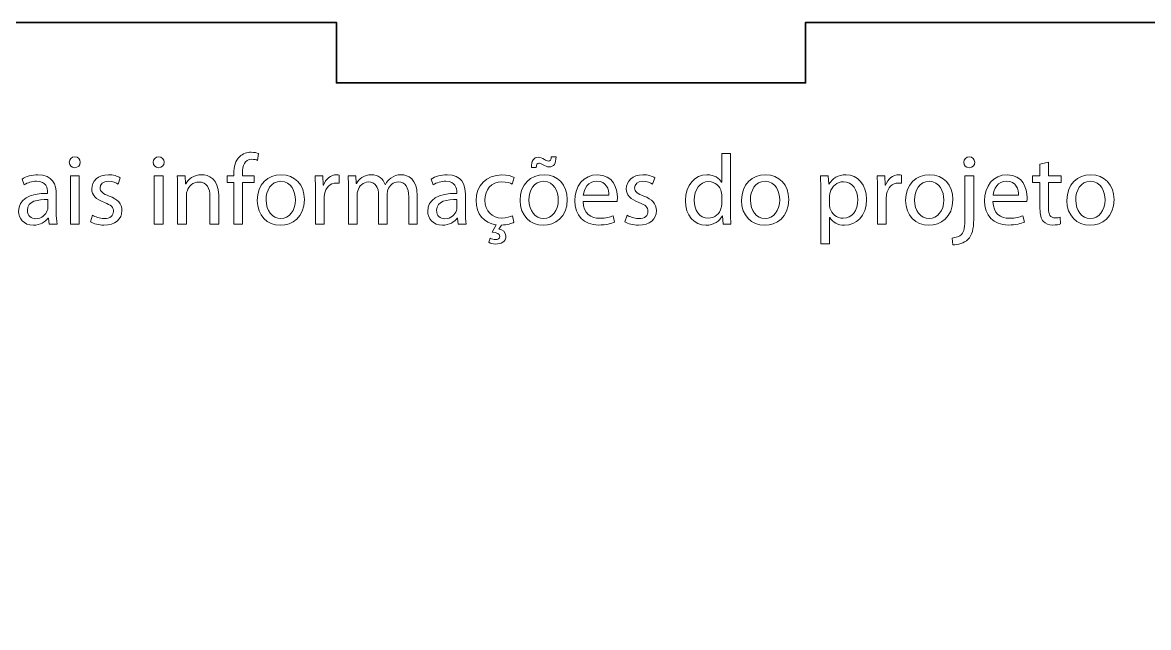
# Model space of a CAD drawing. Header units: millimetres. Extents: x 1 to 1629, y -192 to 365.
# Drawn here: x 1405.7 to 1461.5, y 332.7 to 362.7 of the extents above; entities that cross this region are included whole.
import ezdxf

# ---------------------------------------------------------------- set-up
doc = ezdxf.new("R2010")
doc.units = ezdxf.units.MM
doc.header["$MEASUREMENT"] = 0
doc.layers.add('CorteExterno', color=7, linetype='Continuous', lineweight=0)
doc.layers.add('Marcacao', color=7, linetype='Continuous', lineweight=0)

# ---------------------------------------------------------------- blocks, each defined once
blk = doc.blocks.new('Block_8')
at = {"layer": 'Marcacao', "color": 250, "lineweight": 9, "true_color": 0x1e1e1c}
for points, knots in [([(1408.544, 355.795), (1408.549, 355.647), (1408.44, 355.528), (1408.267, 355.528), (1408.114, 355.528), (1408.005, 355.647), (1408.005, 355.795), (1408.005, 355.948), (1408.119, 356.066), (1408.276, 356.066), (1408.44, 356.066), (1408.544, 355.948), (1408.544, 355.795)], [0, 0, 0, 0, 1, 1, 1, 2, 2, 2, 3, 3, 3, 4, 4, 4, 4]), ([(1412.702, 355.795), (1412.707, 355.647), (1412.598, 355.528), (1412.425, 355.528), (1412.272, 355.528), (1412.163, 355.647), (1412.163, 355.795), (1412.163, 355.948), (1412.277, 356.066), (1412.435, 356.066), (1412.598, 356.066), (1412.702, 355.948), (1412.702, 355.795)], [0, 0, 0, 0, 1, 1, 1, 2, 2, 2, 3, 3, 3, 4, 4, 4, 4]), ([(1416.159, 352.731), (1416.159, 352.731), (1416.159, 354.791), (1416.159, 354.791), (1416.159, 354.791), (1415.823, 354.791), (1415.823, 354.791), (1415.823, 354.791), (1415.823, 355.123), (1415.823, 355.123), (1415.823, 355.123), (1416.159, 355.123), (1416.159, 355.123), (1416.159, 355.123), (1416.159, 355.236), (1416.159, 355.236), (1416.159, 355.572), (1416.233, 355.879), (1416.436, 356.071), (1416.599, 356.229), (1416.816, 356.294), (1417.019, 356.294), (1417.172, 356.294), (1417.305, 356.259), (1417.389, 356.225), (1417.389, 356.225), (1417.33, 355.889), (1417.33, 355.889), (1417.266, 355.918), (1417.177, 355.943), (1417.053, 355.943), (1416.683, 355.943), (1416.589, 355.617), (1416.589, 355.251), (1416.589, 355.251), (1416.589, 355.123), (1416.589, 355.123), (1416.589, 355.123), (1417.167, 355.123), (1417.167, 355.123), (1417.167, 355.123), (1417.167, 354.791), (1417.167, 354.791), (1417.167, 354.791), (1416.589, 354.791), (1416.589, 354.791), (1416.589, 354.791), (1416.589, 352.731), (1416.589, 352.731), (1416.589, 352.731), (1416.159, 352.731), (1416.159, 352.731)], [0, 0, 0, 0, 1, 1, 1, 2, 2, 2, 3, 3, 3, 4, 4, 4, 5, 5, 5, 6, 6, 6, 7, 7, 7, 8, 8, 8, 9, 9, 9, 10, 10, 10, 11, 11, 11, 12, 12, 12, 13, 13, 13, 14, 14, 14, 15, 15, 15, 16, 16, 16, 17, 17, 17, 17]), ([(1430.907, 355.533), (1430.897, 355.854), (1431.03, 356.047), (1431.243, 356.047), (1431.352, 356.047), (1431.436, 356.002), (1431.549, 355.938), (1431.628, 355.894), (1431.698, 355.854), (1431.757, 355.854), (1431.836, 355.854), (1431.885, 355.898), (1431.895, 356.066), (1431.895, 356.066), (1432.128, 356.066), (1432.128, 356.066), (1432.132, 355.735), (1432.019, 355.567), (1431.787, 355.567), (1431.682, 355.567), (1431.589, 355.612), (1431.485, 355.666), (1431.386, 355.725), (1431.332, 355.755), (1431.272, 355.755), (1431.193, 355.755), (1431.154, 355.671), (1431.144, 355.533), (1431.144, 355.533), (1430.907, 355.533), (1430.907, 355.533)], [0, 0, 0, 0, 1, 1, 1, 2, 2, 2, 3, 3, 3, 4, 4, 4, 5, 5, 5, 6, 6, 6, 7, 7, 7, 8, 8, 8, 9, 9, 9, 10, 10, 10, 10]), ([(1440.775, 356.239), (1440.775, 356.239), (1440.775, 353.349), (1440.775, 353.349), (1440.775, 353.136), (1440.78, 352.894), (1440.795, 352.731), (1440.795, 352.731), (1440.405, 352.731), (1440.405, 352.731), (1440.405, 352.731), (1440.385, 353.146), (1440.385, 353.146), (1440.385, 353.146), (1440.375, 353.146), (1440.375, 353.146), (1440.241, 352.879), (1439.95, 352.676), (1439.559, 352.676), (1438.981, 352.676), (1438.537, 353.166), (1438.537, 353.892), (1438.532, 354.688), (1439.026, 355.177), (1439.609, 355.177), (1439.975, 355.177), (1440.221, 355.004), (1440.33, 354.811), (1440.33, 354.811), (1440.341, 354.811), (1440.341, 354.811), (1440.341, 354.811), (1440.341, 356.239), (1440.341, 356.239), (1440.341, 356.239), (1440.775, 356.239), (1440.775, 356.239)], [0, 0, 0, 0, 1, 1, 1, 2, 2, 2, 3, 3, 3, 4, 4, 4, 5, 5, 5, 6, 6, 6, 7, 7, 7, 8, 8, 8, 9, 9, 9, 10, 10, 10, 11, 11, 11, 12, 12, 12, 12]), ([(1452.879, 355.795), (1452.884, 355.651), (1452.78, 355.528), (1452.607, 355.528), (1452.444, 355.528), (1452.34, 355.651), (1452.34, 355.795), (1452.34, 355.948), (1452.454, 356.066), (1452.617, 356.066), (1452.775, 356.066), (1452.879, 355.948), (1452.879, 355.795)], [0, 0, 0, 0, 1, 1, 1, 2, 2, 2, 3, 3, 3, 4, 4, 4, 4]), ([(1456.539, 355.809), (1456.539, 355.809), (1456.539, 355.123), (1456.539, 355.123), (1456.539, 355.123), (1457.161, 355.123), (1457.161, 355.123), (1457.161, 355.123), (1457.161, 354.791), (1457.161, 354.791), (1457.161, 354.791), (1456.539, 354.791), (1456.539, 354.791), (1456.539, 354.791), (1456.539, 353.502), (1456.539, 353.502), (1456.539, 353.205), (1456.622, 353.037), (1456.865, 353.037), (1456.978, 353.037), (1457.062, 353.052), (1457.117, 353.067), (1457.117, 353.067), (1457.136, 352.741), (1457.136, 352.741), (1457.052, 352.706), (1456.919, 352.682), (1456.751, 352.682), (1456.548, 352.682), (1456.385, 352.746), (1456.282, 352.864), (1456.158, 352.993), (1456.114, 353.205), (1456.114, 353.487), (1456.114, 353.487), (1456.114, 354.791), (1456.114, 354.791), (1456.114, 354.791), (1455.743, 354.791), (1455.743, 354.791), (1455.743, 354.791), (1455.743, 355.123), (1455.743, 355.123), (1455.743, 355.123), (1456.114, 355.123), (1456.114, 355.123), (1456.114, 355.123), (1456.114, 355.696), (1456.114, 355.696), (1456.114, 355.696), (1456.539, 355.809), (1456.539, 355.809)], [0, 0, 0, 0, 1, 1, 1, 2, 2, 2, 3, 3, 3, 4, 4, 4, 5, 5, 5, 6, 6, 6, 7, 7, 7, 8, 8, 8, 9, 9, 9, 10, 10, 10, 11, 11, 11, 12, 12, 12, 13, 13, 13, 14, 14, 14, 15, 15, 15, 16, 16, 16, 17, 17, 17, 17]), ([(1407.003, 352.731), (1407.003, 352.731), (1406.969, 353.032), (1406.969, 353.032), (1406.969, 353.032), (1406.954, 353.032), (1406.954, 353.032), (1406.82, 352.845), (1406.564, 352.676), (1406.223, 352.676), (1405.738, 352.676), (1405.491, 353.018), (1405.491, 353.363), (1405.491, 353.942), (1406.005, 354.258), (1406.929, 354.253), (1406.929, 354.253), (1406.929, 354.302), (1406.929, 354.302), (1406.929, 354.5), (1406.874, 354.856), (1406.385, 354.856), (1406.163, 354.856), (1405.931, 354.787), (1405.763, 354.678), (1405.763, 354.678), (1405.664, 354.964), (1405.664, 354.964), (1405.861, 355.093), (1406.148, 355.177), (1406.45, 355.177), (1407.181, 355.177), (1407.359, 354.678), (1407.359, 354.199), (1407.359, 354.199), (1407.359, 353.304), (1407.359, 353.304), (1407.359, 353.096), (1407.369, 352.894), (1407.399, 352.731), (1407.399, 352.731), (1407.003, 352.731), (1407.003, 352.731)], [0, 0, 0, 0, 1, 1, 1, 2, 2, 2, 3, 3, 3, 4, 4, 4, 5, 5, 5, 6, 6, 6, 7, 7, 7, 8, 8, 8, 9, 9, 9, 10, 10, 10, 11, 11, 11, 12, 12, 12, 13, 13, 13, 14, 14, 14, 14]), ([(1408.059, 352.731), (1408.059, 352.731), (1408.059, 355.123), (1408.059, 355.123), (1408.059, 355.123), (1408.494, 355.123), (1408.494, 355.123), (1408.494, 355.123), (1408.494, 352.731), (1408.494, 352.731), (1408.494, 352.731), (1408.059, 352.731), (1408.059, 352.731)], [0, 0, 0, 0, 1, 1, 1, 2, 2, 2, 3, 3, 3, 4, 4, 4, 4]), ([(1409.156, 353.176), (1409.284, 353.092), (1409.511, 353.003), (1409.729, 353.003), (1410.045, 353.003), (1410.193, 353.161), (1410.193, 353.359), (1410.193, 353.566), (1410.07, 353.68), (1409.748, 353.798), (1409.318, 353.952), (1409.116, 354.189), (1409.116, 354.475), (1409.116, 354.861), (1409.427, 355.177), (1409.941, 355.177), (1410.183, 355.177), (1410.396, 355.108), (1410.53, 355.029), (1410.53, 355.029), (1410.421, 354.713), (1410.421, 354.713), (1410.326, 354.772), (1410.153, 354.851), (1409.932, 354.851), (1409.675, 354.851), (1409.531, 354.703), (1409.531, 354.525), (1409.531, 354.327), (1409.675, 354.238), (1409.986, 354.12), (1410.401, 353.962), (1410.613, 353.754), (1410.613, 353.398), (1410.613, 352.978), (1410.287, 352.682), (1409.719, 352.682), (1409.457, 352.682), (1409.215, 352.746), (1409.047, 352.845), (1409.047, 352.845), (1409.156, 353.176), (1409.156, 353.176)], [0, 0, 0, 0, 1, 1, 1, 2, 2, 2, 3, 3, 3, 4, 4, 4, 5, 5, 5, 6, 6, 6, 7, 7, 7, 8, 8, 8, 9, 9, 9, 10, 10, 10, 11, 11, 11, 12, 12, 12, 13, 13, 13, 14, 14, 14, 14]), ([(1412.218, 352.731), (1412.218, 352.731), (1412.218, 355.123), (1412.218, 355.123), (1412.218, 355.123), (1412.652, 355.123), (1412.652, 355.123), (1412.652, 355.123), (1412.652, 352.731), (1412.652, 352.731), (1412.652, 352.731), (1412.218, 352.731), (1412.218, 352.731)], [0, 0, 0, 0, 1, 1, 1, 2, 2, 2, 3, 3, 3, 4, 4, 4, 4]), ([(1413.374, 354.475), (1413.374, 354.723), (1413.369, 354.925), (1413.354, 355.123), (1413.354, 355.123), (1413.74, 355.123), (1413.74, 355.123), (1413.74, 355.123), (1413.764, 354.727), (1413.764, 354.727), (1413.764, 354.727), (1413.774, 354.727), (1413.774, 354.727), (1413.893, 354.955), (1414.169, 355.177), (1414.564, 355.177), (1414.896, 355.177), (1415.41, 354.979), (1415.41, 354.159), (1415.41, 354.159), (1415.41, 352.731), (1415.41, 352.731), (1415.41, 352.731), (1414.974, 352.731), (1414.974, 352.731), (1414.974, 352.731), (1414.974, 354.11), (1414.974, 354.11), (1414.974, 354.495), (1414.831, 354.816), (1414.421, 354.816), (1414.135, 354.816), (1413.913, 354.614), (1413.838, 354.371), (1413.818, 354.317), (1413.809, 354.243), (1413.809, 354.169), (1413.809, 354.169), (1413.809, 352.731), (1413.809, 352.731), (1413.809, 352.731), (1413.374, 352.731), (1413.374, 352.731), (1413.374, 352.731), (1413.374, 354.475), (1413.374, 354.475)], [0, 0, 0, 0, 1, 1, 1, 2, 2, 2, 3, 3, 3, 4, 4, 4, 5, 5, 5, 6, 6, 6, 7, 7, 7, 8, 8, 8, 9, 9, 9, 10, 10, 10, 11, 11, 11, 12, 12, 12, 13, 13, 13, 14, 14, 14, 15, 15, 15, 15]), ([(1419.657, 353.947), (1419.657, 353.062), (1419.044, 352.676), (1418.466, 352.676), (1417.819, 352.676), (1417.319, 353.151), (1417.319, 353.907), (1417.319, 354.708), (1417.843, 355.177), (1418.506, 355.177), (1419.192, 355.177), (1419.657, 354.678), (1419.657, 353.947)], [0, 0, 0, 0, 1, 1, 1, 2, 2, 2, 3, 3, 3, 4, 4, 4, 4]), ([(1420.203, 354.376), (1420.203, 354.658), (1420.199, 354.9), (1420.184, 355.123), (1420.184, 355.123), (1420.564, 355.123), (1420.564, 355.123), (1420.564, 355.123), (1420.579, 354.653), (1420.579, 354.653), (1420.579, 354.653), (1420.599, 354.653), (1420.599, 354.653), (1420.708, 354.974), (1420.97, 355.177), (1421.261, 355.177), (1421.311, 355.177), (1421.345, 355.172), (1421.384, 355.162), (1421.384, 355.162), (1421.384, 354.752), (1421.384, 354.752), (1421.34, 354.762), (1421.296, 354.767), (1421.236, 354.767), (1420.93, 354.767), (1420.713, 354.534), (1420.653, 354.209), (1420.644, 354.149), (1420.633, 354.08), (1420.633, 354.006), (1420.633, 354.006), (1420.633, 352.731), (1420.633, 352.731), (1420.633, 352.731), (1420.203, 352.731), (1420.203, 352.731), (1420.203, 352.731), (1420.203, 354.376), (1420.203, 354.376)], [0, 0, 0, 0, 1, 1, 1, 2, 2, 2, 3, 3, 3, 4, 4, 4, 5, 5, 5, 6, 6, 6, 7, 7, 7, 8, 8, 8, 9, 9, 9, 10, 10, 10, 11, 11, 11, 12, 12, 12, 13, 13, 13, 13]), ([(1421.838, 354.475), (1421.838, 354.723), (1421.834, 354.925), (1421.819, 355.123), (1421.819, 355.123), (1422.199, 355.123), (1422.199, 355.123), (1422.199, 355.123), (1422.219, 354.737), (1422.219, 354.737), (1422.219, 354.737), (1422.234, 354.737), (1422.234, 354.737), (1422.368, 354.964), (1422.589, 355.177), (1422.985, 355.177), (1423.312, 355.177), (1423.558, 354.979), (1423.662, 354.698), (1423.662, 354.698), (1423.672, 354.698), (1423.672, 354.698), (1423.746, 354.831), (1423.84, 354.935), (1423.939, 355.009), (1424.082, 355.118), (1424.24, 355.177), (1424.468, 355.177), (1424.784, 355.177), (1425.253, 354.97), (1425.253, 354.139), (1425.253, 354.139), (1425.253, 352.731), (1425.253, 352.731), (1425.253, 352.731), (1424.828, 352.731), (1424.828, 352.731), (1424.828, 352.731), (1424.828, 354.085), (1424.828, 354.085), (1424.828, 354.544), (1424.66, 354.821), (1424.309, 354.821), (1424.063, 354.821), (1423.87, 354.638), (1423.795, 354.426), (1423.776, 354.367), (1423.761, 354.287), (1423.761, 354.209), (1423.761, 354.209), (1423.761, 352.731), (1423.761, 352.731), (1423.761, 352.731), (1423.336, 352.731), (1423.336, 352.731), (1423.336, 352.731), (1423.336, 354.164), (1423.336, 354.164), (1423.336, 354.544), (1423.168, 354.821), (1422.837, 354.821), (1422.565, 354.821), (1422.368, 354.604), (1422.298, 354.386), (1422.273, 354.322), (1422.264, 354.248), (1422.264, 354.174), (1422.264, 354.174), (1422.264, 352.731), (1422.264, 352.731), (1422.264, 352.731), (1421.838, 352.731), (1421.838, 352.731), (1421.838, 352.731), (1421.838, 354.475), (1421.838, 354.475)], [0, 0, 0, 0, 1, 1, 1, 2, 2, 2, 3, 3, 3, 4, 4, 4, 5, 5, 5, 6, 6, 6, 7, 7, 7, 8, 8, 8, 9, 9, 9, 10, 10, 10, 11, 11, 11, 12, 12, 12, 13, 13, 13, 14, 14, 14, 15, 15, 15, 16, 16, 16, 17, 17, 17, 18, 18, 18, 19, 19, 19, 20, 20, 20, 21, 21, 21, 22, 22, 22, 23, 23, 23, 24, 24, 24, 25, 25, 25, 25]), ([(1427.282, 352.731), (1427.282, 352.731), (1427.247, 353.032), (1427.247, 353.032), (1427.247, 353.032), (1427.233, 353.032), (1427.233, 353.032), (1427.099, 352.845), (1426.842, 352.676), (1426.501, 352.676), (1426.017, 352.676), (1425.77, 353.018), (1425.77, 353.363), (1425.77, 353.942), (1426.284, 354.258), (1427.208, 354.253), (1427.208, 354.253), (1427.208, 354.302), (1427.208, 354.302), (1427.208, 354.5), (1427.154, 354.856), (1426.664, 354.856), (1426.442, 354.856), (1426.21, 354.787), (1426.041, 354.678), (1426.041, 354.678), (1425.943, 354.964), (1425.943, 354.964), (1426.141, 355.093), (1426.427, 355.177), (1426.728, 355.177), (1427.46, 355.177), (1427.638, 354.678), (1427.638, 354.199), (1427.638, 354.199), (1427.638, 353.304), (1427.638, 353.304), (1427.638, 353.096), (1427.648, 352.894), (1427.677, 352.731), (1427.677, 352.731), (1427.282, 352.731), (1427.282, 352.731)], [0, 0, 0, 0, 1, 1, 1, 2, 2, 2, 3, 3, 3, 4, 4, 4, 5, 5, 5, 6, 6, 6, 7, 7, 7, 8, 8, 8, 9, 9, 9, 10, 10, 10, 11, 11, 11, 12, 12, 12, 13, 13, 13, 14, 14, 14, 14]), ([(1430.043, 352.82), (1429.939, 352.765), (1429.712, 352.691), (1429.425, 352.682), (1429.425, 352.682), (1429.297, 352.484), (1429.297, 352.484), (1429.48, 352.459), (1429.643, 352.331), (1429.643, 352.143), (1429.643, 351.851), (1429.4, 351.743), (1429.129, 351.743), (1429.005, 351.743), (1428.877, 351.777), (1428.793, 351.827), (1428.793, 351.827), (1428.867, 352.039), (1428.867, 352.039), (1428.946, 351.99), (1429.045, 351.965), (1429.134, 351.965), (1429.243, 351.965), (1429.346, 352.004), (1429.346, 352.123), (1429.341, 352.252), (1429.193, 352.311), (1428.961, 352.331), (1428.961, 352.331), (1429.168, 352.691), (1429.168, 352.691), (1428.556, 352.771), (1428.165, 353.235), (1428.165, 353.902), (1428.165, 354.638), (1428.669, 355.172), (1429.45, 355.172), (1429.707, 355.172), (1429.934, 355.108), (1430.053, 355.048), (1430.053, 355.048), (1429.954, 354.713), (1429.954, 354.713), (1429.85, 354.772), (1429.687, 354.826), (1429.45, 354.826), (1428.902, 354.826), (1428.605, 354.421), (1428.605, 353.922), (1428.605, 353.368), (1428.961, 353.028), (1429.435, 353.028), (1429.682, 353.028), (1429.846, 353.092), (1429.969, 353.146), (1429.969, 353.146), (1430.043, 352.82), (1430.043, 352.82)], [0, 0, 0, 0, 1, 1, 1, 2, 2, 2, 3, 3, 3, 4, 4, 4, 5, 5, 5, 6, 6, 6, 7, 7, 7, 8, 8, 8, 9, 9, 9, 10, 10, 10, 11, 11, 11, 12, 12, 12, 13, 13, 13, 14, 14, 14, 15, 15, 15, 16, 16, 16, 17, 17, 17, 18, 18, 18, 19, 19, 19, 19]), ([(1432.686, 353.947), (1432.686, 353.062), (1432.073, 352.676), (1431.495, 352.676), (1430.847, 352.676), (1430.349, 353.151), (1430.349, 353.907), (1430.349, 354.708), (1430.872, 355.177), (1431.534, 355.177), (1432.221, 355.177), (1432.686, 354.678), (1432.686, 353.947)], [0, 0, 0, 0, 1, 1, 1, 2, 2, 2, 3, 3, 3, 4, 4, 4, 4]), ([(1433.475, 353.848), (1433.485, 353.26), (1433.86, 353.018), (1434.295, 353.018), (1434.607, 353.018), (1434.794, 353.072), (1434.957, 353.141), (1434.957, 353.141), (1435.031, 352.83), (1435.031, 352.83), (1434.878, 352.761), (1434.616, 352.682), (1434.236, 352.682), (1433.499, 352.682), (1433.06, 353.166), (1433.06, 353.887), (1433.06, 354.609), (1433.485, 355.177), (1434.182, 355.177), (1434.962, 355.177), (1435.17, 354.49), (1435.17, 354.05), (1435.17, 353.962), (1435.16, 353.892), (1435.155, 353.848), (1435.155, 353.848), (1433.475, 353.848), (1433.475, 353.848)], [0, 0, 0, 0, 1, 1, 1, 2, 2, 2, 3, 3, 3, 4, 4, 4, 5, 5, 5, 6, 6, 6, 7, 7, 7, 8, 8, 8, 9, 9, 9, 9]), ([(1435.648, 353.176), (1435.776, 353.092), (1436.003, 353.003), (1436.221, 353.003), (1436.537, 353.003), (1436.685, 353.161), (1436.685, 353.359), (1436.685, 353.566), (1436.562, 353.68), (1436.24, 353.798), (1435.81, 353.952), (1435.608, 354.189), (1435.608, 354.475), (1435.608, 354.861), (1435.919, 355.177), (1436.433, 355.177), (1436.675, 355.177), (1436.888, 355.108), (1437.022, 355.029), (1437.022, 355.029), (1436.913, 354.713), (1436.913, 354.713), (1436.818, 354.772), (1436.645, 354.851), (1436.424, 354.851), (1436.167, 354.851), (1436.023, 354.703), (1436.023, 354.525), (1436.023, 354.327), (1436.167, 354.238), (1436.478, 354.12), (1436.893, 353.962), (1437.105, 353.754), (1437.105, 353.398), (1437.105, 352.978), (1436.779, 352.682), (1436.211, 352.682), (1435.949, 352.682), (1435.707, 352.746), (1435.539, 352.845), (1435.539, 352.845), (1435.648, 353.176), (1435.648, 353.176)], [0, 0, 0, 0, 1, 1, 1, 2, 2, 2, 3, 3, 3, 4, 4, 4, 5, 5, 5, 6, 6, 6, 7, 7, 7, 8, 8, 8, 9, 9, 9, 10, 10, 10, 11, 11, 11, 12, 12, 12, 13, 13, 13, 14, 14, 14, 14]), ([(1443.66, 353.947), (1443.66, 353.062), (1443.046, 352.676), (1442.468, 352.676), (1441.821, 352.676), (1441.322, 353.151), (1441.322, 353.907), (1441.322, 354.708), (1441.845, 355.177), (1442.508, 355.177), (1443.195, 355.177), (1443.66, 354.678), (1443.66, 353.947)], [0, 0, 0, 0, 1, 1, 1, 2, 2, 2, 3, 3, 3, 4, 4, 4, 4]), ([(1445.253, 354.342), (1445.253, 354.648), (1445.243, 354.895), (1445.233, 355.123), (1445.233, 355.123), (1445.624, 355.123), (1445.624, 355.123), (1445.624, 355.123), (1445.643, 354.713), (1445.643, 354.713), (1445.643, 354.713), (1445.654, 354.713), (1445.654, 354.713), (1445.831, 355.004), (1446.113, 355.177), (1446.503, 355.177), (1447.081, 355.177), (1447.517, 354.688), (1447.517, 353.962), (1447.517, 353.102), (1446.992, 352.676), (1446.43, 352.676), (1446.113, 352.676), (1445.836, 352.815), (1445.693, 353.052), (1445.693, 353.052), (1445.683, 353.052), (1445.683, 353.052), (1445.683, 353.052), (1445.683, 351.753), (1445.683, 351.753), (1445.683, 351.753), (1445.253, 351.753), (1445.253, 351.753), (1445.253, 351.753), (1445.253, 354.342), (1445.253, 354.342)], [0, 0, 0, 0, 1, 1, 1, 2, 2, 2, 3, 3, 3, 4, 4, 4, 5, 5, 5, 6, 6, 6, 7, 7, 7, 8, 8, 8, 9, 9, 9, 10, 10, 10, 11, 11, 11, 12, 12, 12, 12]), ([(1448.063, 354.376), (1448.063, 354.658), (1448.058, 354.9), (1448.044, 355.123), (1448.044, 355.123), (1448.424, 355.123), (1448.424, 355.123), (1448.424, 355.123), (1448.439, 354.653), (1448.439, 354.653), (1448.439, 354.653), (1448.459, 354.653), (1448.459, 354.653), (1448.568, 354.974), (1448.829, 355.177), (1449.121, 355.177), (1449.17, 355.177), (1449.205, 355.172), (1449.244, 355.162), (1449.244, 355.162), (1449.244, 354.752), (1449.244, 354.752), (1449.2, 354.762), (1449.155, 354.767), (1449.096, 354.767), (1448.79, 354.767), (1448.572, 354.534), (1448.513, 354.209), (1448.503, 354.149), (1448.493, 354.08), (1448.493, 354.006), (1448.493, 354.006), (1448.493, 352.731), (1448.493, 352.731), (1448.493, 352.731), (1448.063, 352.731), (1448.063, 352.731), (1448.063, 352.731), (1448.063, 354.376), (1448.063, 354.376)], [0, 0, 0, 0, 1, 1, 1, 2, 2, 2, 3, 3, 3, 4, 4, 4, 5, 5, 5, 6, 6, 6, 7, 7, 7, 8, 8, 8, 9, 9, 9, 10, 10, 10, 11, 11, 11, 12, 12, 12, 13, 13, 13, 13]), ([(1451.794, 353.947), (1451.794, 353.062), (1451.18, 352.676), (1450.602, 352.676), (1449.955, 352.676), (1449.456, 353.151), (1449.456, 353.907), (1449.456, 354.708), (1449.979, 355.177), (1450.642, 355.177), (1451.328, 355.177), (1451.794, 354.678), (1451.794, 353.947)], [0, 0, 0, 0, 1, 1, 1, 2, 2, 2, 3, 3, 3, 4, 4, 4, 4]), ([(1451.757, 352.039), (1451.955, 352.054), (1452.128, 352.108), (1452.232, 352.222), (1452.35, 352.36), (1452.394, 352.548), (1452.394, 353.121), (1452.394, 353.121), (1452.394, 355.123), (1452.394, 355.123), (1452.394, 355.123), (1452.829, 355.123), (1452.829, 355.123), (1452.829, 355.123), (1452.829, 352.953), (1452.829, 352.953), (1452.829, 352.489), (1452.755, 352.187), (1452.543, 351.97), (1452.35, 351.777), (1452.034, 351.698), (1451.802, 351.698), (1451.802, 351.698), (1451.757, 352.039), (1451.757, 352.039)], [0, 0, 0, 0, 1, 1, 1, 2, 2, 2, 3, 3, 3, 4, 4, 4, 5, 5, 5, 6, 6, 6, 7, 7, 7, 8, 8, 8, 8]), ([(1453.783, 353.848), (1453.792, 353.26), (1454.168, 353.018), (1454.603, 353.018), (1454.914, 353.018), (1455.102, 353.072), (1455.265, 353.141), (1455.265, 353.141), (1455.339, 352.83), (1455.339, 352.83), (1455.186, 352.761), (1454.924, 352.682), (1454.543, 352.682), (1453.808, 352.682), (1453.367, 353.166), (1453.367, 353.887), (1453.367, 354.609), (1453.792, 355.177), (1454.489, 355.177), (1455.27, 355.177), (1455.478, 354.49), (1455.478, 354.05), (1455.478, 353.962), (1455.467, 353.892), (1455.463, 353.848), (1455.463, 353.848), (1453.783, 353.848), (1453.783, 353.848)], [0, 0, 0, 0, 1, 1, 1, 2, 2, 2, 3, 3, 3, 4, 4, 4, 5, 5, 5, 6, 6, 6, 7, 7, 7, 8, 8, 8, 9, 9, 9, 9]), ([(1459.784, 353.947), (1459.784, 353.062), (1459.172, 352.676), (1458.593, 352.676), (1457.946, 352.676), (1457.447, 353.151), (1457.447, 353.907), (1457.447, 354.708), (1457.971, 355.177), (1458.633, 355.177), (1459.32, 355.177), (1459.784, 354.678), (1459.784, 353.947)], [0, 0, 0, 0, 1, 1, 1, 2, 2, 2, 3, 3, 3, 4, 4, 4, 4]), ([(1417.759, 353.922), (1417.759, 353.398), (1418.061, 353.003), (1418.486, 353.003), (1418.9, 353.003), (1419.212, 353.393), (1419.212, 353.932), (1419.212, 354.337), (1419.009, 354.851), (1418.495, 354.851), (1417.981, 354.851), (1417.759, 354.376), (1417.759, 353.922)], [0, 0, 0, 0, 1, 1, 1, 2, 2, 2, 3, 3, 3, 4, 4, 4, 4]), ([(1430.788, 353.922), (1430.788, 353.398), (1431.09, 353.003), (1431.514, 353.003), (1431.93, 353.003), (1432.241, 353.393), (1432.241, 353.932), (1432.241, 354.337), (1432.039, 354.851), (1431.525, 354.851), (1431.011, 354.851), (1430.788, 354.376), (1430.788, 353.922)], [0, 0, 0, 0, 1, 1, 1, 2, 2, 2, 3, 3, 3, 4, 4, 4, 4]), ([(1434.75, 354.159), (1434.755, 354.436), (1434.636, 354.866), (1434.147, 354.866), (1433.707, 354.866), (1433.515, 354.46), (1433.479, 354.159), (1433.479, 354.159), (1434.75, 354.159), (1434.75, 354.159)], [0, 0, 0, 0, 1, 1, 1, 2, 2, 2, 3, 3, 3, 3]), ([(1440.341, 354.149), (1440.341, 354.203), (1440.335, 354.278), (1440.321, 354.332), (1440.257, 354.609), (1440.019, 354.836), (1439.693, 354.836), (1439.243, 354.836), (1438.976, 354.441), (1438.976, 353.912), (1438.976, 353.428), (1439.213, 353.028), (1439.683, 353.028), (1439.975, 353.028), (1440.241, 353.22), (1440.321, 353.546), (1440.335, 353.606), (1440.341, 353.665), (1440.341, 353.734), (1440.341, 353.734), (1440.341, 354.149), (1440.341, 354.149)], [0, 0, 0, 0, 1, 1, 1, 2, 2, 2, 3, 3, 3, 4, 4, 4, 5, 5, 5, 6, 6, 6, 7, 7, 7, 7]), ([(1441.762, 353.922), (1441.762, 353.398), (1442.063, 353.003), (1442.488, 353.003), (1442.903, 353.003), (1443.215, 353.393), (1443.215, 353.932), (1443.215, 354.337), (1443.012, 354.851), (1442.498, 354.851), (1441.984, 354.851), (1441.762, 354.376), (1441.762, 353.922)], [0, 0, 0, 0, 1, 1, 1, 2, 2, 2, 3, 3, 3, 4, 4, 4, 4]), ([(1445.683, 353.705), (1445.683, 353.64), (1445.693, 353.581), (1445.703, 353.526), (1445.782, 353.225), (1446.044, 353.018), (1446.355, 353.018), (1446.815, 353.018), (1447.081, 353.393), (1447.081, 353.942), (1447.081, 354.421), (1446.83, 354.831), (1446.37, 354.831), (1446.073, 354.831), (1445.797, 354.618), (1445.713, 354.293), (1445.698, 354.238), (1445.683, 354.174), (1445.683, 354.114), (1445.683, 354.114), (1445.683, 353.705), (1445.683, 353.705)], [0, 0, 0, 0, 1, 1, 1, 2, 2, 2, 3, 3, 3, 4, 4, 4, 5, 5, 5, 6, 6, 6, 7, 7, 7, 7]), ([(1449.896, 353.922), (1449.896, 353.398), (1450.197, 353.003), (1450.622, 353.003), (1451.037, 353.003), (1451.348, 353.393), (1451.348, 353.932), (1451.348, 354.337), (1451.146, 354.851), (1450.632, 354.851), (1450.118, 354.851), (1449.896, 354.376), (1449.896, 353.922)], [0, 0, 0, 0, 1, 1, 1, 2, 2, 2, 3, 3, 3, 4, 4, 4, 4]), ([(1455.057, 354.159), (1455.062, 354.436), (1454.944, 354.866), (1454.455, 354.866), (1454.015, 354.866), (1453.822, 354.46), (1453.788, 354.159), (1453.788, 354.159), (1455.057, 354.159), (1455.057, 354.159)], [0, 0, 0, 0, 1, 1, 1, 2, 2, 2, 3, 3, 3, 3]), ([(1457.887, 353.922), (1457.887, 353.398), (1458.188, 353.003), (1458.613, 353.003), (1459.028, 353.003), (1459.34, 353.393), (1459.34, 353.932), (1459.34, 354.337), (1459.137, 354.851), (1458.623, 354.851), (1458.109, 354.851), (1457.887, 354.376), (1457.887, 353.922)], [0, 0, 0, 0, 1, 1, 1, 2, 2, 2, 3, 3, 3, 4, 4, 4, 4]), ([(1406.939, 353.952), (1406.464, 353.962), (1405.926, 353.877), (1405.926, 353.413), (1405.926, 353.131), (1406.114, 352.998), (1406.336, 352.998), (1406.647, 352.998), (1406.845, 353.195), (1406.914, 353.398), (1406.929, 353.443), (1406.939, 353.492), (1406.939, 353.536), (1406.939, 353.536), (1406.939, 353.952), (1406.939, 353.952)], [0, 0, 0, 0, 1, 1, 1, 2, 2, 2, 3, 3, 3, 4, 4, 4, 5, 5, 5, 5]), ([(1427.218, 353.952), (1426.744, 353.962), (1426.205, 353.877), (1426.205, 353.413), (1426.205, 353.131), (1426.392, 352.998), (1426.615, 352.998), (1426.926, 352.998), (1427.124, 353.195), (1427.193, 353.398), (1427.208, 353.443), (1427.218, 353.492), (1427.218, 353.536), (1427.218, 353.536), (1427.218, 353.952), (1427.218, 353.952)], [0, 0, 0, 0, 1, 1, 1, 2, 2, 2, 3, 3, 3, 4, 4, 4, 5, 5, 5, 5])]:
    blk.add_open_spline(points, degree=3, knots=knots, dxfattribs=at)
blk = doc.blocks.new('Block_7')
at = {"layer": 'Marcacao'}
blk.add_blockref('Block_8', (0, 0), dxfattribs=at)

msp = doc.modelspace()

# ---------------------------------------------------------------- linework, layer by layer
at = {"layer": 'CorteExterno', "color": 250, "lineweight": 35, "true_color": 0x1d1d1b}
msp.add_open_spline([(1352.371, 362.727), (1352.371, 362.727), (1352.371, 344.352), (1352.371, 344.352), (1352.371, 344.352), (1349.371, 344.352), (1349.371, 344.352), (1349.371, 344.352), (1349.371, 321.102), (1349.371, 321.102), (1349.371, 321.102), (1352.371, 321.102), (1352.371, 321.102), (1352.371, 321.102), (1352.371, 302.727), (1352.371, 302.727), (1352.371, 302.727), (1374.746, 302.727), (1374.746, 302.727), (1374.746, 302.727), (1374.746, 305.727), (1374.746, 305.727), (1374.746, 305.727), (1397.996, 305.727), (1397.996, 305.727), (1397.996, 305.727), (1397.996, 302.727), (1397.996, 302.727), (1397.996, 302.727), (1421.246, 302.727), (1421.246, 302.727), (1421.246, 302.727), (1421.246, 305.727), (1421.246, 305.727), (1421.246, 305.727), (1444.496, 305.727), (1444.496, 305.727), (1444.496, 305.727), (1444.496, 302.727), (1444.496, 302.727), (1444.496, 302.727), (1467.746, 302.727), (1467.746, 302.727), (1467.746, 302.727), (1467.746, 305.727), (1467.746, 305.727), (1467.746, 305.727), (1490.996, 305.727), (1490.996, 305.727), (1490.996, 305.727), (1490.996, 302.727), (1490.996, 302.727), (1490.996, 302.727), (1514.246, 302.727), (1514.246, 302.727), (1514.246, 302.727), (1514.246, 305.727), (1514.246, 305.727), (1514.246, 305.727), (1537.496, 305.727), (1537.496, 305.727), (1537.496, 305.727), (1537.496, 302.727), (1537.496, 302.727), (1537.496, 302.727), (1560.746, 302.727), (1560.746, 302.727), (1560.746, 302.727), (1560.746, 305.727), (1560.746, 305.727), (1560.746, 305.727), (1583.996, 305.727), (1583.996, 305.727), (1583.996, 305.727), (1583.996, 302.727), (1583.996, 302.727), (1583.996, 302.727), (1606.371, 302.727), (1606.371, 302.727), (1606.371, 302.727), (1606.371, 321.102), (1606.371, 321.102), (1606.371, 321.102), (1609.371, 321.102), (1609.371, 321.102), (1609.371, 321.102), (1609.371, 344.352), (1609.371, 344.352), (1609.371, 344.352), (1606.371, 344.352), (1606.371, 344.352), (1606.371, 344.352), (1606.371, 362.727), (1606.371, 362.727), (1606.371, 362.727), (1583.996, 362.727), (1583.996, 362.727), (1583.996, 362.727), (1583.996, 359.727), (1583.996, 359.727), (1583.996, 359.727), (1560.746, 359.727), (1560.746, 359.727), (1560.746, 359.727), (1560.746, 362.727), (1560.746, 362.727), (1560.746, 362.727), (1537.496, 362.727), (1537.496, 362.727), (1537.496, 362.727), (1537.496, 359.727), (1537.496, 359.727), (1537.496, 359.727), (1514.246, 359.727), (1514.246, 359.727), (1514.246, 359.727), (1514.246, 362.727), (1514.246, 362.727), (1514.246, 362.727), (1490.996, 362.727), (1490.996, 362.727), (1490.996, 362.727), (1490.996, 359.727), (1490.996, 359.727), (1490.996, 359.727), (1467.746, 359.727), (1467.746, 359.727), (1467.746, 359.727), (1467.746, 362.727), (1467.746, 362.727), (1467.746, 362.727), (1444.496, 362.727), (1444.496, 362.727), (1444.496, 362.727), (1444.496, 359.727), (1444.496, 359.727), (1444.496, 359.727), (1421.246, 359.727), (1421.246, 359.727), (1421.246, 359.727), (1421.246, 362.727), (1421.246, 362.727), (1421.246, 362.727), (1397.996, 362.727), (1397.996, 362.727), (1397.996, 362.727), (1397.996, 359.727), (1397.996, 359.727), (1397.996, 359.727), (1374.746, 359.727), (1374.746, 359.727), (1374.746, 359.727), (1374.746, 362.727), (1374.746, 362.727), (1374.746, 362.727), (1352.371, 362.727), (1352.371, 362.727)], degree=3, knots=[0, 0, 0, 0, 1, 1, 1, 2, 2, 2, 3, 3, 3, 4, 4, 4, 5, 5, 5, 6, 6, 6, 7, 7, 7, 8, 8, 8, 9, 9, 9, 10, 10, 10, 11, 11, 11, 12, 12, 12, 13, 13, 13, 14, 14, 14, 15, 15, 15, 16, 16, 16, 17, 17, 17, 18, 18, 18, 19, 19, 19, 20, 20, 20, 21, 21, 21, 22, 22, 22, 23, 23, 23, 24, 24, 24, 25, 25, 25, 26, 26, 26, 27, 27, 27, 28, 28, 28, 29, 29, 29, 30, 30, 30, 31, 31, 31, 32, 32, 32, 33, 33, 33, 34, 34, 34, 35, 35, 35, 36, 36, 36, 37, 37, 37, 38, 38, 38, 39, 39, 39, 40, 40, 40, 41, 41, 41, 42, 42, 42, 43, 43, 43, 44, 44, 44, 45, 45, 45, 46, 46, 46, 47, 47, 47, 48, 48, 48, 49, 49, 49, 50, 50, 50, 51, 51, 51, 52, 52, 52, 52], dxfattribs=at)

# ---------------------------------------------------------------- block references
at = {"layer": 'Marcacao'}
msp.add_blockref('Block_7', (0, 0), dxfattribs=at)

doc.saveas('drawing.dxf')
